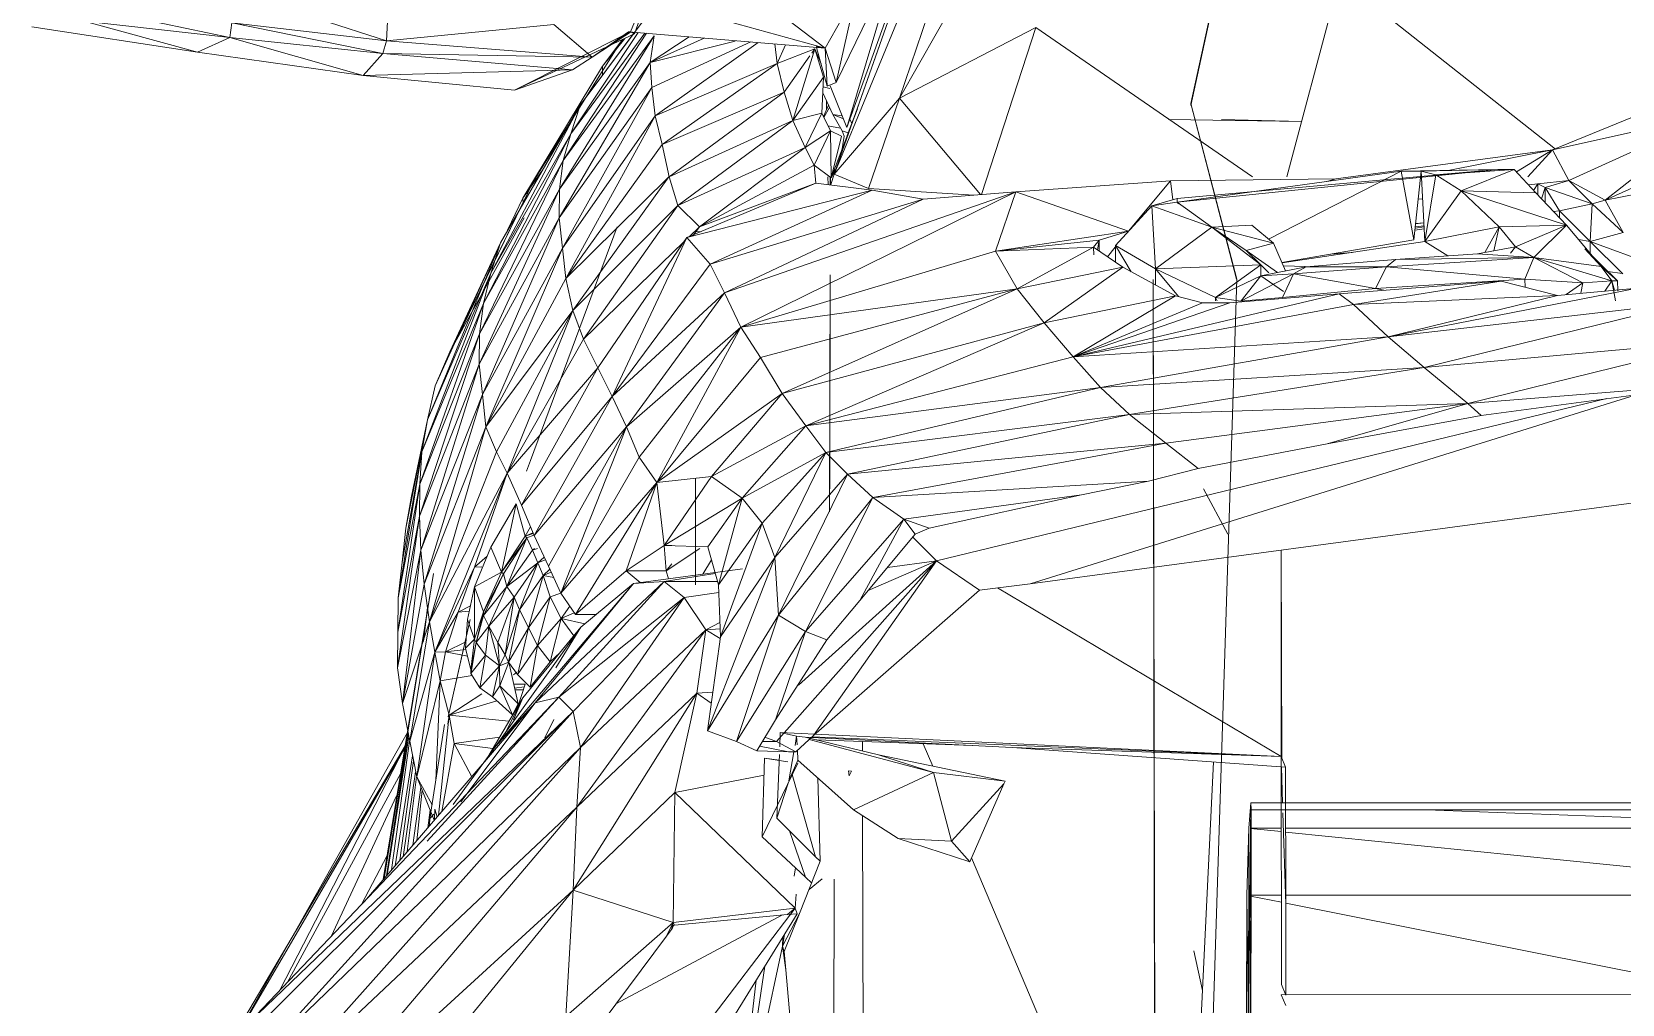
# Model space of a CAD drawing. Header units: inches. Extents: x -4169 to 1631, y -238 to 585.
# Drawn here: x 1429.22 to 1446.11, y 4.36 to 14.68 of the extents above; entities that cross this region are included whole.
import ezdxf

# ---------------------------------------------------------------- set-up
doc = ezdxf.new("R2010")
doc.units = ezdxf.units.IN
doc.header["$MEASUREMENT"] = 0
for name, color, linetype, lineweight in [('0-5', 10, 'Continuous', 5), ('0-7', 7, 'Continuous', 9), ('A-GENM', 5, 'Continuous', 9)]:
    doc.layers.add(name, color=color, linetype=linetype, lineweight=lineweight)

# ---------------------------------------------------------------- blocks, each defined once
blk = doc.blocks.new('Land_Rover_Evoque_-_SUV_Car_Vehicle_Automobile_13067 - Land Rover EVOQUE_dwg-1230547-BUILDING ELEVATION - SOUTH')
at = {"layer": 'A-GENM'}
blk.add_line((12410.001, 14.539), (12409.807, 14.411), dxfattribs=at)
blk = doc.blocks.new('Land_Rover_Evoque_-_SUV_Car_Vehicle_Automobile_13067 - Land_Rover_Evoque_-_SUV_Car_Vehicle_Automobile_13067-1230553-BUILDING ELEVATION - SOUTH')
blk.add_blockref('Land_Rover_Evoque_-_SUV_Car_Vehicle_Automobile_13067 - Land Rover EVOQUE_dwg-1230547-BUILDING ELEVATION - SOUTH', (0, 0))
blk = doc.blocks.new('Land_Rover_Evoque_-_SUV_Car_Vehicle_Automobile_13067 - Land Rover EVOQUE_dwg-V19-BUILDING ELEVATION - SOUTH')
at = {"layer": 'A-GENM'}
for p, q in [((12416.195, 19.465), (12413.069, 13.976)), ((12414.728, 18.868), (12412.376, 13.168)), ((12413.069, 13.976), (12414.728, 18.868)), ((12414.728, 18.868), (12413.069, 13.976)), ((12412.376, 13.168), (12414.189, 18.309)), ((12412.511, 13.666), (12414.189, 18.309)), ((12414.189, 18.309), (12412.515, 13.563)), ((12416.162, 13.919), (12417.03, 17.888)), ((12416.164, 13.897), (12417.03, 17.888)), ((12410.771, 16.1), (12410.254, 14.657)), ((12413.191, 15.938), (12412.511, 13.666)), ((12410.878, 15.509), (12409.679, 13.9)), ((12410.213, 14.679), (12410.521, 15.428)), ((12417.743, 15.246), (12417.184, 13.139)), ((12417.743, 15.246), (12420.037, 13.434)), ((12406.016, 15.102), (12407.622, 14.583)), ((12411.448, 15.142), (12412.281, 14.508)), ((12412.608, 15.084), (12412.281, 14.508)), ((12412.608, 15.084), (12412.397, 14.142)), ((12405.959, 14.621), (12404.296, 14.967)), ((12407.64, 14.929), (12407.622, 14.583)), ((12412.281, 14.508), (12410.946, 14.873)), ((12403.854, 14.734), (12405.613, 14.465)), ((12404.412, 14.794), (12405.613, 14.465)), ((12404.412, 14.794), (12405.959, 14.621)), ((12405.959, 14.621), (12405.978, 14.775)), ((12407.584, 14.449), (12405.978, 14.775)), ((12405.978, 14.775), (12407.622, 14.583)), ((12409.4, 14.757), (12407.622, 14.583)), ((12409.807, 14.411), (12409.4, 14.757)), ((12412.397, 14.142), (12412.744, 14.854)), ((12414.517, 14.727), (12413.069, 13.976)), ((12414.517, 14.727), (12413.942, 12.954)), ((12414.517, 14.727), (12416.817, 13.139)), ((12405.613, 14.465), (12405.959, 14.621)), ((12405.959, 14.621), (12407.374, 14.216)), ((12405.959, 14.621), (12407.584, 14.449)), ((12407.584, 14.449), (12407.622, 14.583)), ((12409.807, 14.411), (12407.622, 14.583)), ((12410.213, 14.679), (12408.979, 14.062)), ((12408.979, 14.062), (12410.254, 14.657)), ((12409.457, 13.01), (12410.464, 14.638)), ((12409.499, 13.313), (12410.381, 14.664)), ((12410.464, 14.638), (12409.499, 13.313)), ((12409.579, 13.597), (12410.295, 14.672)), ((12410.364, 14.666), (12409.579, 13.597)), ((12409.679, 13.9), (12410.239, 14.65)), ((12409.807, 14.411), (12410.193, 14.68)), ((12410.213, 14.679), (12409.807, 14.411)), ((12410.212, 14.678), (12409.889, 14.468)), ((12409.916, 14.316), (12410.153, 14.61)), ((12409.916, 14.316), (12410.129, 14.599)), ((12410.147, 14.607), (12410.053, 14.486)), ((12410.139, 14.603), (12410.053, 14.486)), ((12410.213, 14.679), (12410.193, 14.68)), ((12412.281, 14.508), (12410.193, 14.68)), ((12412.281, 14.508), (12410.193, 14.68)), ((12410.213, 14.679), (12410.254, 14.657)), ((12410.421, 14.355), (12410.464, 14.638)), ((12410.421, 14.355), (12410.835, 14.627)), ((12410.421, 14.355), (12410.994, 14.614)), ((12410.421, 14.355), (12411.325, 14.582)), ((12410.438, 14.089), (12411.49, 14.573)), ((12410.473, 13.787), (12411.567, 14.567)), ((12411.769, 14.343), (12411.747, 14.552)), ((12411.769, 14.343), (12411.747, 14.552)), ((12411.769, 14.343), (12411.859, 14.542)), ((12405.613, 14.465), (12407.374, 14.216)), ((12407.374, 14.216), (12407.584, 14.449)), ((12409.595, 14.276), (12407.584, 14.449)), ((12409.807, 14.411), (12407.584, 14.449)), ((12410.053, 14.486), (12409.068, 12.914)), ((12409.186, 13.103), (12410.053, 14.486)), ((12409.595, 14.276), (12409.807, 14.411)), ((12412.171, 14.501), (12411.769, 14.343)), ((12412.117, 14.426), (12411.843, 14.04)), ((12411.936, 13.737), (12412.171, 14.501)), ((12412.171, 14.501), (12412.137, 14.453)), ((12412.171, 14.501), (12412.236, 14.341)), ((12412.264, 14.198), (12412.171, 14.501)), ((12412.185, 14.525), (12412.281, 14.508)), ((12412.188, 14.515), (12412.303, 14.103)), ((12412.303, 14.103), (12412.281, 14.508)), ((12412.281, 14.508), (12412.397, 14.142)), ((12409.595, 14.276), (12407.374, 14.216)), ((12408.979, 14.062), (12407.374, 14.216)), ((12408.979, 14.062), (12409.595, 14.276)), ((12409.068, 12.914), (12409.916, 14.316)), ((12409.454, 12.707), (12410.421, 14.355)), ((12410.421, 14.355), (12409.457, 13.01)), ((12409.916, 14.316), (12409.915, 14.217)), ((12410.438, 14.089), (12410.421, 14.355)), ((12410.473, 13.787), (12411.769, 14.343)), ((12410.548, 13.483), (12411.769, 14.343)), ((12411.843, 14.04), (12411.769, 14.343)), ((12411.843, 14.04), (12411.769, 14.343)), ((12411.936, 13.737), (12412.264, 14.198)), ((12412.243, 13.817), (12412.264, 14.198)), ((12410.438, 14.089), (12409.454, 12.707)), ((12409.489, 12.385), (12410.438, 14.089)), ((12410.473, 13.787), (12410.438, 14.089)), ((12410.548, 13.483), (12411.843, 14.04)), ((12410.622, 13.142), (12411.843, 14.04)), ((12411.843, 14.04), (12411.936, 13.737)), ((12411.936, 13.737), (12411.843, 14.04)), ((12412.255, 14.034), (12412.361, 13.801)), ((12412.331, 14.077), (12412.258, 14.097)), ((12412.303, 14.103), (12412.397, 14.142)), ((12412.332, 14.106), (12412.511, 13.666)), ((12421.55, 14.061), (12420.005, 13.427)), ((12408.731, 12.118), (12409.679, 13.9)), ((12409.679, 13.9), (12408.831, 12.44)), ((12409.579, 13.597), (12409.679, 13.9)), ((12412.315, 13.903), (12412.261, 13.78)), ((12412.326, 13.877), (12412.266, 13.771)), ((12412.293, 13.951), (12412.295, 13.858)), ((12412.345, 13.13), (12412.622, 13.863)), ((12412.376, 13.168), (12413.069, 13.976)), ((12413.069, 13.976), (12412.742, 13.017)), ((12413.069, 13.976), (12412.742, 13.017)), ((12413.069, 13.976), (12413.929, 12.953)), ((12416.162, 13.919), (12416.649, 12.056)), ((12416.162, 13.919), (12416.652, 12.053)), ((12416.162, 13.919), (12416.164, 13.897)), ((12410.473, 13.787), (12409.489, 12.385)), ((12409.525, 12.063), (12410.473, 13.787)), ((12410.548, 13.483), (12410.473, 13.787)), ((12410.622, 13.142), (12411.936, 13.737)), ((12410.717, 12.838), (12411.936, 13.737)), ((12412.243, 13.817), (12411.936, 13.737)), ((12411.936, 13.737), (12412.069, 13.452)), ((12412.069, 13.452), (12411.936, 13.737)), ((12412.069, 13.452), (12412.243, 13.817)), ((12412.338, 13.628), (12412.243, 13.817)), ((12412.31, 13.683), (12412.444, 13.658)), ((12412.361, 13.801), (12412.461, 13.629)), ((12412.461, 13.788), (12412.361, 13.801)), ((12412.474, 13.758), (12412.361, 13.801)), ((12412.515, 13.58), (12412.61, 13.83)), ((12412.538, 13.756), (12412.564, 13.709)), ((12415.928, 13.749), (12417.341, 13.728)), ((12417.341, 13.728), (12416.491, 13.748)), ((12421.742, 13.814), (12420.005, 13.427)), ((12420.177, 13.103), (12421.742, 13.814)), ((12420.563, 12.894), (12421.742, 13.814)), ((12409.579, 13.597), (12408.666, 11.825)), ((12409.579, 13.597), (12408.731, 12.118)), ((12409.499, 13.313), (12409.579, 13.597)), ((12412.338, 13.628), (12412.069, 13.452)), ((12412.338, 13.628), (12412.164, 13.263)), ((12412.338, 13.628), (12412.453, 13.571)), ((12412.345, 13.13), (12412.338, 13.628)), ((12412.345, 13.13), (12412.453, 13.571)), ((12412.349, 13.139), (12412.509, 13.563)), ((12412.515, 13.562), (12412.376, 13.168)), ((12412.449, 13.375), (12412.481, 13.571)), ((12412.461, 13.629), (12412.481, 13.571)), ((12412.526, 13.608), (12412.461, 13.629)), ((12409.525, 12.063), (12410.548, 13.483)), ((12410.622, 13.142), (12410.548, 13.483)), ((12410.717, 12.838), (12412.069, 13.452)), ((12410.946, 12.611), (12412.069, 13.452)), ((12412.069, 13.452), (12412.164, 13.263)), ((12412.164, 13.263), (12412.069, 13.452)), ((12420.005, 13.427), (12417.705, 13.119)), ((12418.897, 13.209), (12420.005, 13.427)), ((12419.621, 13.193), (12420.005, 13.427)), ((12419.741, 13.139), (12420.005, 13.427)), ((12420.177, 13.103), (12420.005, 13.427)), ((12420.563, 12.894), (12421.934, 13.509)), ((12409.499, 13.313), (12408.609, 11.474)), ((12409.499, 13.313), (12408.651, 11.796)), ((12409.068, 12.914), (12409.279, 13.211)), ((12409.457, 13.01), (12409.499, 13.313)), ((12410.946, 12.611), (12412.164, 13.263)), ((12412.182, 13.072), (12412.164, 13.263)), ((12412.345, 13.13), (12412.164, 13.263)), ((12412.345, 13.13), (12412.391, 13.217)), ((12416.02, 12.873), (12419.423, 13.219)), ((12419.423, 13.219), (12416.02, 12.911)), ((12416.02, 12.873), (12418.398, 13.2)), ((12418.398, 13.2), (12416.994, 12.482)), ((12418.398, 13.2), (12419.423, 13.219)), ((12418.398, 13.2), (12418.533, 12.472)), ((12418.398, 13.2), (12418.61, 13.2)), ((12418.533, 12.472), (12418.61, 13.2)), ((12418.61, 13.2), (12419.423, 13.219)), ((12418.61, 13.2), (12418.765, 13.162)), ((12418.61, 13.2), (12418.649, 12.453)), ((12418.765, 13.162), (12419.423, 13.219)), ((12418.765, 13.162), (12419.596, 13.219)), ((12419.035, 12.991), (12419.596, 13.219)), ((12419.423, 13.219), (12419.596, 13.219)), ((12419.827, 12.971), (12419.596, 13.219)), ((12420.563, 12.894), (12422.145, 13.204)), ((12408.375, 11.435), (12409.186, 13.103)), ((12408.473, 11.643), (12409.186, 13.103)), ((12409.457, 13.01), (12408.606, 11.151)), ((12409.457, 13.01), (12408.609, 11.474)), ((12409.186, 13.103), (12409.068, 12.914)), ((12409.454, 12.707), (12409.457, 13.01)), ((12410.62, 13.139), (12409.525, 12.063)), ((12409.6, 11.721), (12410.62, 13.139)), ((12410.717, 12.838), (12410.622, 13.142)), ((12410.811, 12.496), (12412.182, 13.072)), ((12410.946, 12.611), (12412.182, 13.072)), ((12412.779, 12.999), (12412.182, 13.072)), ((12412.31, 13.139), (12412.312, 13.056)), ((12412.333, 13.138), (12412.333, 13.053)), ((12412.335, 13.137), (12412.335, 13.053)), ((12412.341, 13.061), (12412.376, 13.168)), ((12412.742, 13.017), (12412.376, 13.168)), ((12412.376, 13.168), (12412.742, 13.017)), ((12412.742, 13.017), (12413.86, 12.947)), ((12413.86, 12.947), (12412.742, 13.017)), ((12415.946, 13.099), (12414.304, 12.983)), ((12415.5, 12.565), (12415.946, 13.099)), ((12417.705, 13.119), (12415.946, 13.099)), ((12415.971, 12.897), (12415.946, 13.099)), ((12417.607, 13.092), (12417.705, 13.119)), ((12418.765, 13.162), (12418.649, 12.453)), ((12418.765, 13.162), (12419.035, 12.991)), ((12419.849, 13.065), (12419.749, 13.055)), ((12419.849, 13.065), (12419.803, 12.997)), ((12419.849, 13.065), (12420.177, 13.103)), ((12419.926, 13.027), (12419.849, 13.065)), ((12419.849, 12.948), (12419.849, 13.065)), ((12419.926, 13.027), (12419.889, 12.906)), ((12419.926, 13.027), (12420.177, 13.103)), ((12420.079, 12.779), (12419.926, 13.027)), ((12419.926, 12.868), (12419.926, 13.027)), ((12419.926, 13.027), (12420.427, 12.855)), ((12420.177, 13.103), (12420.563, 12.894)), ((12420.177, 13.103), (12420.427, 12.855)), ((12408.908, 12.573), (12409.068, 12.914)), ((12409.068, 12.914), (12409.073, 12.856)), ((12409.6, 11.721), (12410.717, 12.838)), ((12409.713, 11.418), (12410.717, 12.838)), ((12410.717, 12.838), (12410.946, 12.611)), ((12410.811, 12.496), (12412.779, 12.999)), ((12411.058, 12.213), (12412.779, 12.999)), ((12411.058, 12.213), (12413.32, 12.905)), ((12411.211, 11.908), (12414.304, 12.983)), ((12411.211, 11.908), (12413.32, 12.905)), ((12411.384, 11.546), (12414.304, 12.983)), ((12413.32, 12.905), (12412.779, 12.999)), ((12414.304, 12.983), (12413.32, 12.905)), ((12414.089, 12.353), (12414.304, 12.983)), ((12415.5, 12.565), (12414.304, 12.983)), ((12416.02, 12.911), (12415.75, 12.834)), ((12416.02, 12.873), (12415.75, 12.834)), ((12416.02, 12.873), (12416.02, 12.911)), ((12416.02, 12.873), (12416.034, 12.854)), ((12416.02, 12.873), (12416.387, 12.606)), ((12418.578, 12.902), (12418.625, 12.907)), ((12418.649, 12.453), (12419.035, 12.991)), ((12419.035, 12.991), (12419.439, 12.609)), ((12419.035, 12.991), (12420.154, 12.628)), ((12419.035, 12.991), (12419.827, 12.971)), ((12420.154, 12.628), (12419.827, 12.971)), ((12420.079, 12.779), (12420.427, 12.855)), ((12420.406, 12.455), (12420.427, 12.855)), ((12420.563, 12.894), (12420.427, 12.855)), ((12420.427, 12.855), (12420.755, 12.551)), ((12420.563, 12.894), (12420.755, 12.551)), ((12408.295, 11.283), (12409.085, 12.704)), ((12409.454, 12.707), (12408.606, 11.151)), ((12409.454, 12.707), (12408.641, 10.829)), ((12409.489, 12.385), (12409.454, 12.707)), ((12415.364, 12.412), (12415.75, 12.834)), ((12415.787, 12.164), (12415.75, 12.834)), ((12415.75, 12.834), (12416.387, 12.606)), ((12420.071, 12.778), (12420.018, 12.771)), ((12420.406, 12.455), (12420.079, 12.779)), ((12420.079, 12.707), (12420.079, 12.779)), ((12409.149, 10.131), (12410.071, 12.61)), ((12410.834, 12.503), (12410.946, 12.611)), ((12410.875, 12.513), (12410.946, 12.611)), ((12410.909, 12.56), (12410.957, 12.558)), ((12415.5, 12.565), (12414.089, 12.353)), ((12415.5, 12.565), (12415.19, 12.469)), ((12415.787, 12.164), (12416.387, 12.606)), ((12416.387, 12.606), (12416.812, 12.626)), ((12416.752, 12.359), (12416.387, 12.606)), ((12416.907, 12.206), (12416.387, 12.606)), ((12416.387, 12.606), (12417.043, 12.435)), ((12417.043, 12.435), (12416.812, 12.626)), ((12418.544, 12.575), (12418.642, 12.588)), ((12418.546, 12.596), (12418.641, 12.609)), ((12418.64, 12.622), (12418.548, 12.61)), ((12418.551, 12.644), (12418.638, 12.654)), ((12418.638, 12.653), (12418.551, 12.643)), ((12418.649, 12.453), (12419.439, 12.609)), ((12419.439, 12.609), (12419.286, 12.337)), ((12419.439, 12.609), (12419.381, 12.355)), ((12419.439, 12.609), (12420.154, 12.628)), ((12419.439, 12.609), (12419.613, 12.398)), ((12419.613, 12.398), (12420.154, 12.628)), ((12419.806, 12.284), (12420.154, 12.628)), ((12420.521, 12.189), (12420.154, 12.628)), ((12420.406, 12.455), (12420.755, 12.551)), ((12408.831, 12.44), (12408.058, 10.562)), ((12408.831, 12.44), (12408.138, 10.923)), ((12408.295, 11.283), (12408.831, 12.44)), ((12409.489, 12.385), (12408.641, 10.829)), ((12409.489, 12.385), (12408.677, 10.488)), ((12408.731, 12.118), (12408.831, 12.44)), ((12409.525, 12.063), (12409.489, 12.385)), ((12409.713, 11.418), (12410.778, 12.449)), ((12410.811, 12.496), (12409.865, 11.114)), ((12410.018, 10.81), (12410.811, 12.496)), ((12410.811, 12.496), (12411.058, 12.213)), ((12411.384, 11.546), (12414.089, 12.353)), ((12415.19, 12.469), (12414.089, 12.353)), ((12415.131, 12.393), (12414.089, 12.353)), ((12414.089, 12.353), (12414.319, 11.953)), ((12415.131, 12.393), (12414.319, 11.953)), ((12415.19, 12.469), (12415.131, 12.393)), ((12415.132, 12.313), (12415.131, 12.393)), ((12415.131, 12.393), (12415.44, 12.183)), ((12415.19, 12.469), (12415.173, 12.365)), ((12415.19, 12.353), (12415.19, 12.469)), ((12415.361, 12.393), (12415.28, 12.292)), ((12415.364, 12.412), (12415.365, 12.235)), ((12415.787, 12.164), (12415.364, 12.412)), ((12415.531, 12.134), (12415.364, 12.412)), ((12416.752, 12.359), (12417.043, 12.435)), ((12416.752, 12.359), (12416.907, 12.206)), ((12416.752, 12.359), (12417.083, 12.126)), ((12417.043, 12.435), (12417.169, 12.143)), ((12417.131, 12.231), (12418.533, 12.472)), ((12417.132, 12.228), (12418.649, 12.453)), ((12417.876, 12.338), (12417.651, 12.32)), ((12418.893, 12.301), (12418.649, 12.453)), ((12418.649, 12.453), (12418.893, 12.301)), ((12419.207, 12.322), (12419.613, 12.398)), ((12419.558, 12.33), (12419.613, 12.398)), ((12419.613, 12.398), (12419.806, 12.284)), ((12420.406, 12.455), (12420.281, 12.476)), ((12420.695, 12.035), (12420.348, 12.378)), ((12420.348, 12.378), (12420.521, 12.189)), ((12420.753, 12.111), (12420.406, 12.455)), ((12420.406, 12.326), (12420.406, 12.455)), ((12420.406, 12.455), (12421.082, 12.207)), ((12410.018, 10.81), (12411.058, 12.213)), ((12411.058, 12.213), (12411.211, 11.908)), ((12415.44, 12.183), (12414.319, 11.953)), ((12415.44, 12.183), (12414.607, 11.591)), ((12415.44, 12.183), (12415.999, 11.879)), ((12415.787, 12.164), (12416.907, 12.206)), ((12416.424, 11.86), (12415.787, 12.164)), ((12416.033, 11.87), (12415.787, 12.164)), ((12415.787, 12.164), (12415.788, 11.994)), ((12416.424, 11.86), (12416.907, 12.206)), ((12416.907, 12.206), (12416.993, 12.12)), ((12416.907, 12.206), (12416.907, 12.091)), ((12416.907, 12.091), (12417.389, 12.187)), ((12417.146, 12.197), (12417.38, 12.189)), ((12417.389, 12.187), (12417.254, 12.11)), ((12417.254, 12.11), (12418.24, 12.187)), ((12417.389, 12.187), (12418.337, 12.264)), ((12417.389, 12.187), (12418.24, 12.187)), ((12418.125, 11.957), (12418.24, 12.187)), ((12418.24, 12.187), (12419.806, 12.284)), ((12418.337, 12.264), (12418.24, 12.187)), ((12419.71, 12.054), (12418.24, 12.187)), ((12418.337, 12.264), (12419.207, 12.322)), ((12418.337, 12.264), (12419.806, 12.284)), ((12419.207, 12.322), (12419.806, 12.284)), ((12419.71, 12.054), (12419.806, 12.284)), ((12420.636, 12.035), (12419.806, 12.284)), ((12420.327, 12.016), (12419.806, 12.284)), ((12419.806, 12.284), (12420.521, 12.189)), ((12420.636, 12.035), (12420.521, 12.189)), ((12420.695, 12.035), (12420.521, 12.189)), ((12408.731, 12.118), (12407.996, 10.221)), ((12408.731, 12.118), (12408.058, 10.562)), ((12408.651, 11.796), (12408.731, 12.118)), ((12409.525, 12.063), (12408.677, 10.488)), ((12409.6, 11.721), (12409.525, 12.063)), ((12412.332, 12.101), (12412.327, 9.585)), ((12412.332, 12.101), (12412.328, 10.065)), ((12415.812, -14.041), (12415.764, 12.052)), ((12415.812, -12.39), (12415.764, 12.052)), ((12415.812, -14.041), (12416.652, 12.053)), ((12416.424, 11.86), (12416.907, 12.091)), ((12416.694, 11.822), (12417.254, 12.11)), ((12416.697, 11.825), (12416.907, 12.091)), ((12416.907, 12.091), (12417.254, 12.11)), ((12417.149, 11.922), (12416.907, 12.091)), ((12417.138, 11.861), (12417.254, 12.11)), ((12418.125, 11.957), (12417.254, 12.11)), ((12417.738, 11.899), (12419.458, 12.034)), ((12419.458, 12.034), (12417.892, 11.785)), ((12419.71, 12.054), (12418.125, 11.957)), ((12419.458, 12.034), (12420.057, 11.882)), ((12420.327, 12.016), (12419.71, 12.054)), ((12419.713, 11.97), (12419.71, 12.054)), ((12420.327, 12.016), (12420.15, 11.891)), ((12420.305, 11.905), (12420.327, 12.016)), ((12420.636, 12.035), (12420.327, 12.016)), ((12420.562, 11.928), (12420.636, 12.035)), ((12420.743, 12.113), (12420.592, 12.137)), ((12420.664, 11.937), (12420.636, 12.035)), ((12420.636, 12.035), (12420.673, 11.825)), ((12420.636, 12.035), (12420.695, 12.035)), ((12420.7, 11.93), (12420.695, 12.035)), ((12410.018, 10.81), (12411.211, 11.908)), ((12410.17, 10.487), (12411.211, 11.908)), ((12411.211, 11.908), (12411.384, 11.546)), ((12411.384, 11.546), (12414.319, 11.953)), ((12411.594, 11.223), (12414.319, 11.953)), ((12411.825, 10.842), (12414.319, 11.953)), ((12414.319, 11.953), (12414.607, 11.591)), ((12415.999, 11.879), (12414.607, 11.591)), ((12417.738, 11.899), (12414.915, 11.229)), ((12415.999, 11.879), (12414.915, 11.229)), ((12415.999, 11.879), (12416.289, 11.803)), ((12416.443, 11.825), (12416.424, 11.86)), ((12416.694, 11.822), (12416.424, 11.86)), ((12416.424, 11.86), (12416.424, 11.825)), ((12416.578, 11.803), (12417.738, 11.899)), ((12417.138, 11.861), (12416.694, 11.822)), ((12418.125, 11.957), (12417.138, 11.861)), ((12417.738, 11.899), (12417.892, 11.785)), ((12420.057, 11.882), (12417.892, 11.785)), ((12418.214, 11.937), (12418.125, 11.957)), ((12420.908, 11.959), (12418.258, 11.442)), ((12420.057, 11.882), (12418.258, 11.442)), ((12420.908, 11.959), (12420.057, 11.882)), ((12408.651, 11.796), (12407.974, 9.88)), ((12408.651, 11.796), (12407.996, 10.221)), ((12408.609, 11.474), (12408.651, 11.796)), ((12409.6, 11.721), (12408.677, 10.488)), ((12408.79, 10.223), (12409.6, 11.721)), ((12408.904, 9.996), (12409.6, 11.721)), ((12409.6, 11.721), (12409.713, 11.418)), ((12416.289, 11.803), (12414.915, 11.229)), ((12416.578, 11.803), (12414.915, 11.229)), ((12414.915, 11.229), (12417.892, 11.785)), ((12416.289, 11.803), (12416.578, 11.803)), ((12418.258, 11.442), (12417.892, 11.785)), ((12421.448, 11.807), (12418.258, 11.442)), ((12421.448, 11.807), (12418.643, 11.117)), ((12408.375, 11.435), (12408.473, 11.643)), ((12410.17, 10.487), (12411.384, 11.546)), ((12410.304, 10.164), (12411.384, 11.546)), ((12410.494, 9.897), (12411.384, 11.546)), ((12411.384, 11.546), (12411.594, 11.223)), ((12411.825, 10.842), (12414.607, 11.591)), ((12412.074, 10.499), (12414.607, 11.591)), ((12414.607, 11.591), (12414.915, 11.229)), ((12408.609, 11.474), (12407.971, 9.539)), ((12408.609, 11.474), (12407.974, 9.88)), ((12408.295, 11.283), (12408.375, 11.435)), ((12408.606, 11.151), (12408.609, 11.474)), ((12408.904, 9.996), (12409.713, 11.418)), ((12409.865, 11.114), (12409.713, 11.418)), ((12418.258, 11.442), (12414.915, 11.229)), ((12418.258, 11.442), (12415.203, 10.904)), ((12418.643, 11.117), (12418.258, 11.442)), ((12421.833, 11.406), (12418.643, 11.117)), ((12421.833, 11.406), (12419.107, 10.736)), ((12408.606, 11.151), (12407.971, 9.539)), ((12408.606, 11.151), (12407.993, 9.197)), ((12408.295, 11.283), (12408.138, 10.923)), ((12408.641, 10.829), (12408.606, 11.151)), ((12410.494, 9.897), (12411.594, 11.223)), ((12411.594, 11.223), (12411.825, 10.842)), ((12412.074, 10.499), (12414.915, 11.229)), ((12415.203, 10.904), (12414.915, 11.229)), ((12409.865, 11.114), (12408.904, 9.996)), ((12409.865, 11.114), (12409.056, 9.655)), ((12410.018, 10.81), (12409.865, 11.114)), ((12418.643, 11.117), (12415.203, 10.904)), ((12418.643, 11.117), (12415.513, 10.618)), ((12419.107, 10.736), (12418.643, 11.117)), ((12408.641, 10.829), (12407.987, 9.177)), ((12408.641, 10.829), (12408.022, 8.817)), ((12408.138, 10.923), (12408.058, 10.562)), ((12408.677, 10.488), (12408.641, 10.829)), ((12410.018, 10.81), (12409.056, 9.655)), ((12410.018, 10.81), (12409.189, 9.332)), ((12410.018, 10.81), (12410.17, 10.487)), ((12410.494, 9.897), (12411.825, 10.842)), ((12411.072, 9.958), (12411.825, 10.842)), ((12411.825, 10.842), (12412.074, 10.499)), ((12412.074, 10.499), (12415.203, 10.904)), ((12412.286, 10.213), (12415.203, 10.904)), ((12420.893, 10.828), (12414.459, 8.819)), ((12415.203, 10.904), (12415.513, 10.618)), ((12419.107, 10.736), (12421.777, 10.946)), ((12421.777, 10.946), (12419.246, 10.608)), ((12420.581, 10.786), (12413.464, 9.064)), ((12419.107, 10.736), (12415.513, 10.618)), ((12415.898, 10.313), (12419.107, 10.736)), ((12419.107, 10.736), (12417.613, 10.308)), ((12419.107, 10.736), (12419.246, 10.608)), ((12408.058, 10.562), (12407.786, 9.049)), ((12408.058, 10.562), (12407.828, 9.41)), ((12408.058, 10.562), (12407.888, 9.751)), ((12408.058, 10.562), (12407.996, 10.221)), ((12408.677, 10.488), (12408.022, 8.817)), ((12408.677, 10.488), (12408.078, 8.418)), ((12408.79, 10.223), (12408.677, 10.488)), ((12409.189, 9.332), (12410.17, 10.487)), ((12410.17, 10.487), (12409.341, 9.009)), ((12410.17, 10.487), (12409.474, 8.723)), ((12410.17, 10.487), (12410.304, 10.164)), ((12411.072, 9.958), (12412.074, 10.499)), ((12411.399, 9.731), (12412.074, 10.499)), ((12412.074, 10.499), (12412.286, 10.213)), ((12412.286, 10.213), (12415.513, 10.618)), ((12412.516, 9.984), (12415.513, 10.618)), ((12415.898, 10.313), (12415.513, 10.618)), ((12417.613, 10.308), (12419.246, 10.608)), ((12412.516, 9.984), (12415.898, 10.313)), ((12412.786, 9.736), (12415.898, 10.313)), ((12415.898, 10.313), (12416.24, 10.044)), ((12417.613, 10.308), (12416.24, 10.044)), ((12407.996, 10.221), (12407.744, 8.67)), ((12407.996, 10.221), (12407.786, 9.049)), ((12407.996, 10.221), (12407.974, 9.88)), ((12408.79, 10.223), (12408.078, 8.418)), ((12408.904, 9.996), (12408.79, 10.223)), ((12409.474, 8.723), (12410.304, 10.164)), ((12410.304, 10.164), (12410.494, 9.897)), ((12411.399, 9.731), (12412.286, 10.213)), ((12412.286, 10.213), (12411.61, 9.464)), ((12412.286, 10.213), (12411.745, 9.1)), ((12412.286, 10.213), (12412.516, 9.984)), ((12408.904, 9.996), (12408.078, 8.418)), ((12408.904, 9.996), (12408.135, 8.095)), ((12408.904, 9.996), (12408.556, 8.998)), ((12409.056, 9.655), (12408.904, 9.996)), ((12409.149, 10.131), (12409.109, 10.017)), ((12412.516, 9.984), (12411.745, 9.1)), ((12411.783, 8.488), (12412.516, 9.984)), ((12412.328, 10.065), (12412.327, 9.585)), ((12412.516, 9.984), (12412.786, 9.736)), ((12416.24, 10.044), (12415.715, 9.911)), ((12407.974, 9.88), (12407.741, 8.309)), ((12407.974, 9.88), (12407.744, 8.67)), ((12407.974, 9.88), (12407.971, 9.539)), ((12409.474, 8.723), (12410.494, 9.897)), ((12410.494, 9.897), (12409.628, 8.495)), ((12410.494, 9.897), (12410.167, 8.958)), ((12410.494, 9.897), (12411.072, 9.958)), ((12410.571, 9.228), (12410.494, 9.897)), ((12410.571, 9.228), (12411.072, 9.958)), ((12410.904, 8.808), (12410.902, 9.935)), ((12411.399, 9.731), (12411.072, 9.958)), ((12412.786, 9.736), (12415.715, 9.911)), ((12422.735, 9.931), (12414.459, 8.819)), ((12415.715, 9.911), (12415.001, 9.764)), ((12416.297, 9.827), (12416.555, 9.349)), ((12407.828, 9.41), (12407.888, 9.751)), ((12408.73, 9.209), (12409, 9.67)), ((12409, 9.67), (12408.844, 8.944)), ((12409, 9.67), (12409.095, 9.328)), ((12409.056, 9.655), (12409.189, 9.332)), ((12409.056, 9.655), (12409.189, 9.332)), ((12411.399, 9.731), (12410.571, 9.228)), ((12411.033, 9.212), (12411.399, 9.731)), ((12411.399, 9.731), (12411.147, 8.811)), ((12411.399, 9.731), (12411.61, 9.464)), ((12411.783, 8.488), (12412.786, 9.736)), ((12412.072, 8.316), (12412.786, 9.736)), ((12413.114, 9.507), (12412.786, 9.736)), ((12413.114, 9.507), (12415.001, 9.764)), ((12413.385, 9.41), (12415.001, 9.764)), ((12407.971, 9.539), (12407.739, 7.929)), ((12407.971, 9.539), (12407.741, 8.309)), ((12407.971, 9.539), (12407.987, 9.177)), ((12411.147, 8.811), (12411.61, 9.464)), ((12411.61, 9.464), (12411.167, 8.256)), ((12411.61, 9.464), (12411.745, 9.1)), ((12413.114, 9.507), (12412.072, 8.316)), ((12413.114, 9.507), (12412.647, 8.642)), ((12413.237, 9.349), (12413.114, 9.507)), ((12413.114, 9.507), (12413.385, 9.41)), ((12407.828, 9.41), (12407.786, 9.049)), ((12409.095, 9.328), (12408.844, 8.944)), ((12409.095, 9.328), (12408.844, 8.944)), ((12408.844, 8.944), (12409.113, 9.309)), ((12408.863, 8.926), (12409.113, 9.309)), ((12408.9, 8.792), (12409.113, 9.309)), ((12409.149, 9.427), (12409.095, 9.328)), ((12409.095, 9.328), (12409.177, 9.361)), ((12409.095, 9.328), (12409.177, 9.361)), ((12409.095, 9.328), (12409.18, 9.354)), ((12409.095, 9.328), (12409.113, 9.309)), ((12409.187, 9.336), (12409.113, 9.309)), ((12409.171, 9.176), (12409.113, 9.309)), ((12409.189, 9.332), (12409.341, 9.009)), ((12409.189, 9.332), (12409.341, 9.009)), ((12413.237, 9.349), (12412.647, 8.642)), ((12413.464, 9.064), (12413.21, 9.316)), ((12413.237, 9.349), (12413.385, 9.41)), ((12407.987, 9.177), (12407.739, 7.929)), ((12407.987, 9.177), (12407.793, 7.549)), ((12407.987, 9.177), (12408.022, 8.817)), ((12408.557, 8.788), (12408.73, 9.209)), ((12408.73, 9.209), (12408.844, 8.944)), ((12408.9, 8.792), (12409.171, 9.176)), ((12409.226, 9.197), (12409.171, 9.176)), ((12409.194, 9.197), (12409.171, 9.176)), ((12409.228, 9.043), (12409.171, 9.176)), ((12410.571, 9.228), (12410.167, 8.958)), ((12410.167, 8.958), (12410.571, 9.228)), ((12411.033, 9.212), (12410.571, 9.228)), ((12410.571, 9.228), (12411.033, 9.212)), ((12410.652, 9.228), (12410.571, 9.228)), ((12410.592, 8.957), (12410.571, 9.228)), ((12410.949, 9.197), (12410.592, 8.957)), ((12411.033, 9.212), (12411.147, 8.811)), ((12411.033, 9.212), (12411.147, 8.811)), ((12417.123, 9.177), (12417.122, 6.989)), ((12417.129, 6.973), (12417.124, 9.177)), ((12417.124, 9.177), (12417.126, 6.98)), ((12407.786, 9.049), (12407.744, 8.67)), ((12408.135, 8.095), (12408.556, 8.998)), ((12408.556, 8.998), (12408.383, 8.519)), ((12408.692, 9.115), (12408.556, 8.998)), ((12408.556, 8.998), (12408.634, 9.002)), ((12408.9, 8.792), (12409.228, 9.043)), ((12408.977, 8.678), (12409.228, 9.043)), ((12409.034, 8.545), (12409.228, 9.043)), ((12409.297, 9.102), (12409.228, 9.043)), ((12409.307, 9.074), (12409.228, 9.043)), ((12409.285, 8.91), (12409.228, 9.043)), ((12409.356, 8.976), (12409.285, 8.91)), ((12409.341, 9.009), (12409.474, 8.723)), ((12409.341, 9.009), (12409.474, 8.723)), ((12409.628, 8.495), (12410.167, 8.958)), ((12409.628, 8.495), (12410.167, 8.958)), ((12410.592, 8.957), (12410.167, 8.958)), ((12410.317, 8.834), (12410.167, 8.958)), ((12410.243, 8.825), (12411.403, 8.978)), ((12410.652, 9.031), (12410.592, 8.957)), ((12410.592, 8.957), (12410.617, 8.874)), ((12411.072, 9.075), (12410.982, 8.922)), ((12411.745, 9.1), (12411.031, 7.259)), ((12411.167, 8.256), (12411.745, 9.1)), ((12411.783, 8.488), (12411.745, 9.1)), ((12413.464, 9.064), (12411.765, 7.145)), ((12413.464, 9.064), (12411.998, 7.746)), ((12413.464, 9.064), (12412.157, 7.212)), ((12413.464, 9.064), (12412.738, 8.751)), ((12413.464, 9.064), (12412.941, 8.994)), ((12413.919, 8.753), (12413.464, 9.064)), ((12408.119, 8.929), (12407.587, 5.681)), ((12408.119, 8.929), (12407.597, 5.692)), ((12408.022, 8.817), (12407.793, 7.549)), ((12408.022, 8.817), (12408.078, 8.418)), ((12408.48, 8.442), (12408.557, 8.788)), ((12408.557, 8.788), (12408.555, 8.234)), ((12408.557, 8.788), (12408.844, 8.944)), ((12408.557, 8.788), (12408.651, 8.522)), ((12408.651, 8.522), (12408.863, 8.926)), ((12408.651, 8.484), (12408.863, 8.926)), ((12408.9, 8.792), (12408.651, 8.484)), ((12408.844, 8.944), (12408.66, 8.54)), ((12408.844, 8.944), (12408.66, 8.54)), ((12408.708, 8.37), (12408.9, 8.792)), ((12408.779, 7.094), (12410.243, 8.825)), ((12408.844, 8.944), (12408.863, 8.926)), ((12408.9, 8.792), (12408.863, 8.926)), ((12408.977, 8.678), (12408.9, 8.792)), ((12409.034, 8.545), (12409.285, 8.91)), ((12409.13, 8.355), (12409.285, 8.91)), ((12409.201, 7.557), (12410.57, 8.846)), ((12409.201, 7.557), (12410.243, 8.825)), ((12409.371, 8.944), (12409.285, 8.91)), ((12409.398, 8.886), (12409.285, 8.91)), ((12409.361, 8.682), (12409.285, 8.91)), ((12409.451, 7.617), (12410.57, 8.846)), ((12410.243, 8.825), (12409.685, 8.361)), ((12410.57, 8.846), (12410.243, 8.825)), ((12410.57, 8.846), (12411.113, 8.931)), ((12410.782, 8.675), (12410.57, 8.846)), ((12410.57, 8.846), (12411.137, 8.846)), ((12411.147, 8.811), (12411.167, 8.256)), ((12411.147, 8.811), (12411.167, 8.256)), ((12413.919, 8.753), (12414.459, 8.819)), ((12407.744, 8.67), (12407.741, 8.309)), ((12408.977, 8.678), (12408.708, 8.37)), ((12408.977, 8.678), (12408.804, 8.198)), ((12408.881, 8.065), (12408.977, 8.678)), ((12409.034, 8.545), (12408.977, 8.678)), ((12409.13, 8.355), (12409.361, 8.682)), ((12409.225, 8.165), (12409.361, 8.682)), ((12409.474, 8.723), (12409.361, 8.682)), ((12409.476, 8.454), (12409.361, 8.682)), ((12409.451, 7.617), (12410.782, 8.675)), ((12409.474, 8.723), (12409.628, 8.495)), ((12409.474, 8.723), (12409.628, 8.495)), ((12409.604, 7.465), (12410.782, 8.675)), ((12410.782, 8.675), (12409.681, 7.082)), ((12410.782, 8.675), (12411.15, 8.727)), ((12410.782, 8.675), (12411.012, 8.331)), ((12413.919, 8.753), (12412.157, 7.212)), ((12412.297, 8.225), (12412.647, 8.642)), ((12417.122, 6.989), (12414.112, 8.777)), ((12408.058, 8.569), (12408.016, 8.209)), ((12408.135, 8.095), (12408.383, 8.519)), ((12408.383, 8.519), (12408.248, 8.097)), ((12408.383, 8.519), (12408.512, 8.586)), ((12408.383, 8.519), (12408.499, 8.529)), ((12408.651, 8.522), (12408.555, 8.234)), ((12408.651, 8.522), (12408.555, 8.234)), ((12408.651, 8.522), (12408.574, 8.196)), ((12408.651, 8.484), (12408.574, 8.196)), ((12408.651, 8.522), (12408.651, 8.484)), ((12408.708, 8.37), (12408.651, 8.484)), ((12409.032, 8.54), (12408.881, 8.065)), ((12408.918, 7.99), (12409.033, 8.54)), ((12409.13, 8.355), (12409.037, 8.54)), ((12409.476, 8.454), (12409.225, 8.165)), ((12409.359, 7.994), (12409.476, 8.454)), ((12409.567, 8.585), (12409.476, 8.454)), ((12409.616, 8.512), (12409.476, 8.454)), ((12409.726, 8.395), (12409.476, 8.454)), ((12409.476, 8.454), (12409.61, 8.27)), ((12409.846, 8.495), (12409.628, 8.495)), ((12411.783, 8.488), (12411.031, 7.259)), ((12411.339, 7.145), (12411.783, 8.488)), ((12412.072, 8.316), (12411.783, 8.488)), ((12407.741, 8.309), (12407.739, 7.929)), ((12408.078, 8.418), (12407.793, 7.549)), ((12408.078, 8.418), (12407.868, 7.151)), ((12408.078, 8.418), (12408.135, 8.095)), ((12408.278, 7.407), (12408.51, 8.442)), ((12408.51, 8.442), (12408.414, 8.019)), ((12408.46, 8.136), (12408.48, 8.442)), ((12408.48, 8.442), (12408.555, 8.234)), ((12408.708, 8.37), (12408.574, 8.196)), ((12408.708, 8.37), (12408.671, 8.063)), ((12408.804, 8.198), (12408.708, 8.37)), ((12408.708, 8.37), (12408.823, 7.949)), ((12408.779, 7.094), (12409.685, 8.361)), ((12409.13, 8.355), (12408.918, 7.99)), ((12409.019, 7.883), (12409.13, 8.355)), ((12409.685, 8.361), (12409.069, 7.61)), ((12409.225, 8.165), (12409.13, 8.355)), ((12409.419, 7.928), (12409.685, 8.361)), ((12409.642, 6.451), (12411.012, 8.331)), ((12409.681, 7.082), (12411.012, 8.331)), ((12410.916, 7.66), (12411.012, 8.331)), ((12411.012, 8.331), (12411.161, 8.409)), ((12411.012, 8.331), (12411.164, 8.342)), ((12411.012, 8.331), (12411.164, 8.24)), ((12411.339, 7.145), (12412.072, 8.316)), ((12412.072, 8.316), (12411.753, 7.378)), ((12412.072, 8.316), (12412.297, 8.225)), ((12408.248, 8.097), (12408.464, 8.204)), ((12408.248, 8.097), (12408.463, 8.124)), ((12408.46, 8.136), (12408.555, 8.234)), ((12408.517, 7.907), (12408.46, 8.136)), ((12408.517, 7.907), (12408.555, 8.234)), ((12408.517, 7.907), (12408.555, 8.234)), ((12408.517, 7.907), (12408.574, 8.196)), ((12408.519, 7.883), (12408.574, 8.196)), ((12408.555, 8.234), (12408.574, 8.196)), ((12408.671, 8.063), (12408.574, 8.196)), ((12408.881, 8.065), (12408.804, 8.198)), ((12408.804, 8.198), (12408.823, 7.949)), ((12409.225, 8.165), (12409.013, 7.857)), ((12409.225, 8.165), (12409.147, 7.725)), ((12409.359, 7.994), (12409.225, 8.165)), ((12411.167, 8.256), (12411.031, 7.259)), ((12411.167, 8.256), (12411.031, 7.259)), ((12411.753, 7.378), (12412.297, 8.225)), ((12408.135, 8.095), (12407.868, 7.151)), ((12408.135, 8.095), (12407.942, 6.771)), ((12408.135, 8.095), (12408.248, 8.097)), ((12408.135, 8.095), (12408.191, 7.79)), ((12408.248, 8.097), (12408.191, 7.79)), ((12408.248, 8.097), (12408.481, 8.054)), ((12408.278, 7.407), (12408.414, 8.019)), ((12408.517, 7.869), (12408.671, 8.063)), ((12408.613, 7.717), (12408.671, 8.063)), ((12408.613, 7.717), (12408.823, 7.949)), ((12408.823, 7.949), (12408.671, 8.063)), ((12408.747, 7.622), (12408.823, 7.949)), ((12408.881, 8.065), (12408.823, 7.949)), ((12408.919, 7.988), (12408.823, 7.949)), ((12408.824, 7.737), (12408.823, 7.949)), ((12408.824, 7.737), (12408.919, 7.988)), ((12408.918, 7.99), (12408.881, 8.065)), ((12409.013, 7.857), (12408.918, 7.99)), ((12409.018, 7.545), (12408.919, 7.988)), ((12409.359, 7.994), (12409.147, 7.725)), ((12409.359, 7.994), (12409.465, 8.093)), ((12407.739, 7.929), (12407.793, 7.549)), ((12408.191, 7.79), (12407.942, 6.771)), ((12408.191, 7.79), (12408.146, 6.731)), ((12408.191, 7.79), (12408.53, 7.849)), ((12408.191, 7.79), (12408.286, 7.427)), ((12408.517, 7.907), (12408.517, 7.869)), ((12408.517, 7.869), (12408.613, 7.717)), ((12408.97, 7.855), (12409.004, 7.883)), ((12409.147, 7.725), (12409.013, 7.857)), ((12409.451, 7.617), (12406.17, 4.17)), ((12408.054, 6.09), (12409.451, 7.617)), ((12408.286, 7.427), (12408.634, 7.653)), ((12408.613, 7.717), (12408.747, 7.622)), ((12409.069, 7.61), (12408.696, 6.981)), ((12408.747, 7.622), (12408.824, 7.737)), ((12408.747, 7.622), (12408.96, 7.43)), ((12408.96, 7.43), (12408.824, 7.737)), ((12408.824, 7.737), (12409.018, 7.545)), ((12408.893, 7.253), (12409.069, 7.61)), ((12408.97, 7.377), (12409.069, 7.61)), ((12408.972, 7.754), (12409.093, 7.754)), ((12408.972, 7.754), (12409.093, 7.754)), ((12409.084, 7.726), (12408.981, 7.712)), ((12408.985, 7.696), (12409.074, 7.696)), ((12409.018, 7.527), (12409.094, 7.757)), ((12409.201, 7.557), (12409.451, 7.617)), ((12409.451, 7.617), (12409.604, 7.465)), ((12409.604, 5.569), (12410.916, 7.66)), ((12409.642, 6.451), (12410.916, 7.66)), ((12410.684, 6.606), (12410.916, 7.66)), ((12410.916, 7.66), (12411.087, 7.669)), ((12410.916, 7.66), (12411.071, 7.555)), ((12406.17, 4.17), (12409.604, 7.465)), ((12409.604, 7.465), (12406.227, 4.095)), ((12409.604, 7.465), (12406.303, 3.827)), ((12409.201, 7.557), (12407.388, 5.449)), ((12407.793, 7.549), (12407.868, 7.151)), ((12408.286, 7.427), (12408.794, 7.58)), ((12408.411, 6.508), (12409.201, 7.557)), ((12408.779, 7.094), (12409.201, 7.557)), ((12408.96, 7.43), (12409.018, 7.545)), ((12409.604, 7.465), (12409.681, 7.082)), ((12408.083, 6.328), (12408.239, 7.327)), ((12408.286, 7.427), (12408.173, 6.362)), ((12408.272, 7.332), (12408.286, 7.427)), ((12408.272, 7.332), (12408.286, 7.427)), ((12408.286, 7.427), (12408.341, 7.124)), ((12408.286, 7.427), (12408.922, 7.361)), ((12409.304, 7.186), (12409.399, 7.379)), ((12411.753, 7.378), (12411.553, 7.047)), ((12405.911, 3.819), (12407.843, 7.244)), ((12405.97, 3.971), (12407.819, 7.101)), ((12407.847, 7.258), (12407.596, 5.691)), ((12407.853, 7.229), (12407.623, 5.722)), ((12407.858, 7.2), (12407.629, 5.729)), ((12407.867, 7.151), (12407.675, 5.783)), ((12407.868, 7.151), (12407.942, 6.771)), ((12408.21, 6.405), (12408.341, 7.124)), ((12408.341, 7.124), (12408.822, 7.193)), ((12408.527, 6.773), (12408.341, 7.124)), ((12408.341, 7.124), (12408.75, 7.072)), ((12411.339, 7.145), (12411.031, 7.259)), ((12411.339, 7.145), (12411.031, 7.259)), ((12411.339, 7.145), (12411.553, 7.047)), ((12411.339, 7.145), (12411.553, 7.047)), ((12411.583, 7.097), (12411.892, 7.036)), ((12411.765, 7.145), (12411.612, 7.145)), ((12411.765, 7.145), (12411.64, 7.191)), ((12411.97, 7.036), (12411.765, 7.145)), ((12411.803, 7.241), (12411.797, 7.091)), ((12411.803, 7.241), (12417.122, 6.989)), ((12411.977, 7.203), (12411.803, 7.241)), ((12411.977, 7.203), (12411.96, 7.104)), ((12411.97, 7.036), (12412.157, 7.212)), ((12411.977, 7.203), (12412.068, 7.191)), ((12411.977, 7.203), (12411.982, 7.11)), ((12412.068, 7.191), (12412.847, 7.004)), ((12412.068, 7.191), (12414.265, 7.084)), ((12413.429, 6.817), (12412.11, 7.168)), ((12412.14, 7.196), (12417.122, 6.989)), ((12412.146, 7.172), (12412.191, 7.163)), ((12412.191, 7.163), (12413.846, 7.105)), ((12412.677, 7.045), (12412.676, 7.146)), ((12412.677, 7.045), (12412.677, 7.146)), ((12413.422, 6.884), (12413.32, 7.123)), ((12405.911, 3.819), (12407.816, 7.079)), ((12409.681, 7.082), (12406.303, 3.827)), ((12406.361, 3.358), (12409.681, 7.082)), ((12406.49, 4.506), (12407.817, 7.086)), ((12407.898, 6.996), (12407.713, 5.828)), ((12407.908, 6.943), (12407.764, 5.886)), ((12408.779, 7.094), (12408.328, 6.478)), ((12409.642, 6.451), (12409.681, 7.082)), ((12411.892, 7.036), (12411.553, 7.047)), ((12411.636, 6.971), (12411.611, 6.136)), ((12411.636, 6.971), (12411.791, 6.948)), ((12411.636, 6.971), (12411.882, 6.932)), ((12411.794, 7.01), (12411.766, 6.332)), ((12411.97, 7.036), (12411.892, 7.036)), ((12411.948, 7.036), (12411.895, 6.728)), ((12411.991, 6.949), (12411.895, 6.728)), ((12411.985, 7.057), (12411.991, 6.949)), ((12412.581, 6.421), (12411.991, 6.949)), ((12412.847, 7.004), (12414.19, 6.724)), ((12413.429, 6.817), (12412.847, 7.004)), ((12417.168, 6.875), (12414.265, 7.084)), ((12417.122, 6.989), (12414.265, 7.084)), ((12416.403, 6.93), (12416.194, 2.575)), ((12416.403, 6.93), (12416.194, 2.575)), ((12416.524, 7.01), (12417.122, 6.989)), ((12417.168, 6.875), (12417.122, 6.989)), ((12417.122, 6.989), (12417.128, 4.569)), ((12406.565, 4.585), (12407.772, 6.812)), ((12407.931, 6.826), (12407.797, 5.924)), ((12407.94, 6.771), (12407.842, 5.978)), ((12407.942, 6.771), (12408.129, 6.311)), ((12407.942, 6.771), (12408.106, 6.476)), ((12410.684, 6.606), (12411.631, 6.789)), ((12411.611, 6.136), (12411.989, 6.916)), ((12411.931, 6.795), (12412.179, 5.924)), ((12412.202, 6.76), (12412.227, 5.876)), ((12412.536, 6.782), (12412.527, 6.837)), ((12412.527, 6.837), (12412.561, 6.832)), ((12412.536, 6.782), (12412.561, 6.832)), ((12413.429, 6.817), (12412.581, 6.421)), ((12413.623, 6.088), (12413.429, 6.817)), ((12413.429, 6.817), (12414.19, 6.724)), ((12413.429, 6.817), (12414.19, 6.724)), ((12413.429, 6.817), (12413.623, 6.088)), ((12417.138, 6.494), (12417.126, 6.878)), ((12417.171, 5.42), (12417.168, 6.875)), ((12407.987, 6.659), (12407.9, 6.045)), ((12407.999, 6.63), (12407.942, 6.093)), ((12409.604, 5.569), (12410.684, 6.606)), ((12410.665, 5.225), (12410.684, 6.606)), ((12410.684, 6.606), (12411.961, 5.378)), ((12411.887, 6.706), (12411.766, 6.332)), ((12414.178, 6.697), (12413.623, 6.088)), ((12414.178, 6.697), (12413.815, 5.868)), ((12414.178, 6.697), (12414.19, 6.724)), ((12409.642, 6.451), (12406.361, 3.358)), ((12409.642, 6.451), (12406.438, 2.677)), ((12407.032, 5.076), (12407.727, 6.569)), ((12408.085, 6.419), (12408.059, 6.229)), ((12408.133, 6.428), (12408.132, 6.315)), ((12408.159, 6.346), (12408.133, 6.428)), ((12409.642, 6.451), (12409.604, 5.569)), ((12413.056, 6.116), (12412.581, 6.421)), ((12416.8, 6.494), (12416.775, 4.054)), ((12416.8, 6.494), (12416.779, 6.225)), ((12416.8, 6.494), (12416.797, 3.959)), ((12423.773, 6.499), (12416.8, 6.494)), ((12416.806, 6.423), (12416.8, 6.494)), ((12416.8, 6.494), (12416.805, 5.798)), ((12416.806, 6.423), (12416.805, 5.798)), ((12417.169, 6.423), (12416.806, 6.423)), ((12421.851, 6.423), (12417.169, 6.423)), ((12418.666, 6.423), (12423.771, 6.229)), ((12408.092, 6.402), (12408.076, 6.249)), ((12408.125, 6.374), (12408.083, 6.328)), ((12411.766, 6.332), (12412.179, 5.924)), ((12412.685, 2.576), (12412.678, 6.359)), ((12412.686, 2.576), (12412.678, 6.359)), ((12417.171, 5.42), (12417.141, 6.39)), ((12412.07, 5.708), (12411.611, 6.136)), ((12412.07, 5.708), (12411.902, 6.198)), ((12413.056, 6.116), (12413.815, 5.868)), ((12413.056, 6.116), (12413.623, 6.088)), ((12413.815, 5.868), (12413.623, 6.088)), ((12413.623, 6.088), (12413.815, 5.868)), ((12416.779, 6.225), (12416.757, 5.514)), ((12416.779, 6.225), (12416.775, 4.054)), ((12417.124, 6.225), (12416.797, 6.225)), ((12416.797, 6.223), (12417.124, 6.19)), ((12423.771, 6.229), (12417.169, 6.225)), ((12417.169, 6.185), (12423.769, 5.518)), ((12407.356, 5.416), (12407.629, 5.936)), ((12412.179, 5.924), (12412.227, 5.876)), ((12415.249, 2.575), (12413.834, 5.912)), ((12411.965, 5.806), (12411.95, 5.718)), ((12412.227, 5.876), (12412.008, 5.32)), ((12416.805, 5.798), (12416.802, 3.93)), ((12412.07, 5.708), (12412.14, 5.642)), ((12412.249, 5.69), (12412.109, 5.576)), ((12412.37, 2.576), (12412.375, 5.685)), ((12406.438, 2.677), (12409.604, 5.569)), ((12409.604, 5.569), (12406.536, 1.814)), ((12409.604, 5.569), (12409.527, 4.226)), ((12409.604, 5.569), (12410.665, 5.225)), ((12411.972, 5.526), (12411.961, 5.378)), ((12411.961, 5.378), (12411.972, 5.526)), ((12416.757, 5.514), (12416.755, 4.111)), ((12416.757, 5.514), (12416.775, 4.054)), ((12417.126, 5.514), (12416.799, 5.514)), ((12416.799, 5.505), (12417.126, 5.44)), ((12423.769, 5.518), (12417.168, 5.514)), ((12417.171, 5.431), (12422.489, 4.371)), ((12417.171, 5.42), (12417.173, 4.455)), ((12411.961, 5.378), (12409.551, 2.218)), ((12410.058, 4.362), (12411.827, 5.307)), ((12410.665, 5.225), (12411.961, 5.378)), ((12411.881, 5.311), (12410.679, 5.198)), ((12410.84, 3.469), (12411.982, 5.317)), ((12411.826, 4.975), (12412.008, 5.32)), ((12412.008, 5.32), (12411.845, 4.916)), ((12411.961, 5.378), (12411.881, 5.311)), ((12411.881, 5.311), (12411.982, 5.317)), ((12411.961, 5.378), (12411.982, 5.317)), ((12411.961, 5.378), (12411.982, 5.317)), ((12409.473, 3.58), (12410.594, 5.08)), ((12409.527, 4.226), (12410.665, 5.225)), ((12410.665, 5.225), (12410.594, 5.08)), ((12410.594, 5.08), (12410.648, 5.15)), ((12410.665, 5.225), (12410.648, 5.15)), ((12410.648, 5.15), (12410.658, 5.167)), ((12410.665, 5.225), (12410.658, 5.167)), ((12410.658, 5.167), (12410.669, 5.194)), ((12410.665, 5.225), (12410.679, 5.198)), ((12410.669, 5.194), (12410.679, 5.198)), ((12411.847, 5.098), (12411.826, 4.975)), ((12411.826, 4.975), (12411.832, 5.074)), ((12411.826, 4.975), (12411.832, 5.074)), ((12411.826, 4.975), (12411.315, 2.576)), ((12411.826, 4.975), (12411.845, 4.916)), ((12411.826, 4.975), (12411.845, 4.916)), ((12411.862, 4.722), (12411.826, 4.975)), ((12411.862, 4.722), (12411.845, 4.916)), ((12416.286, 4.504), (12416.195, 4.925)), ((12411.315, 2.576), (12411.64, 4.763)), ((12411.315, 2.576), (12411.547, 4.613)), ((12411.862, 4.722), (12412.051, 2.583)), ((12417.128, 4.569), (12417.173, 4.455)), ((12417.124, 4.458), (12422.285, 4.461)), ((12417.124, 4.458), (12417.172, 4.346))]:
    blk.add_line(p, q, dxfattribs=at)
blk = doc.blocks.new('Land_Rover_Evoque_-_SUV_Car_Vehicle_Automobile_13067 - Land_Rover_Evoque_-_SUV_Car_Vehicle_Automobile_13067-V20-BUILDING ELEVATION - SOUTH')
blk.add_blockref('Land_Rover_Evoque_-_SUV_Car_Vehicle_Automobile_13067 - Land Rover EVOQUE_dwg-V19-BUILDING ELEVATION - SOUTH', (0, 0))
blk = doc.blocks.new('CTR  - Topography_rvt-2-BUILDING ELEVATION - SOUTH')
at = {"layer": '0-7'}
for name in ['Land_Rover_Evoque_-_SUV_Car_Vehicle_Automobile_13067 - Land_Rover_Evoque_-_SUV_Car_Vehicle_Automobile_13067-V20-BUILDING ELEVATION - SOUTH', 'Land_Rover_Evoque_-_SUV_Car_Vehicle_Automobile_13067 - Land_Rover_Evoque_-_SUV_Car_Vehicle_Automobile_13067-1230553-BUILDING ELEVATION - SOUTH']:
    blk.add_blockref(name, (0, 0), dxfattribs=at)

msp = doc.modelspace()

# ---------------------------------------------------------------- block references
at = {"layer": '0-5'}
msp.add_blockref('CTR  - Topography_rvt-2-BUILDING ELEVATION - SOUTH', (-10974.6342, 0), dxfattribs=at)

doc.saveas('drawing.dxf')
